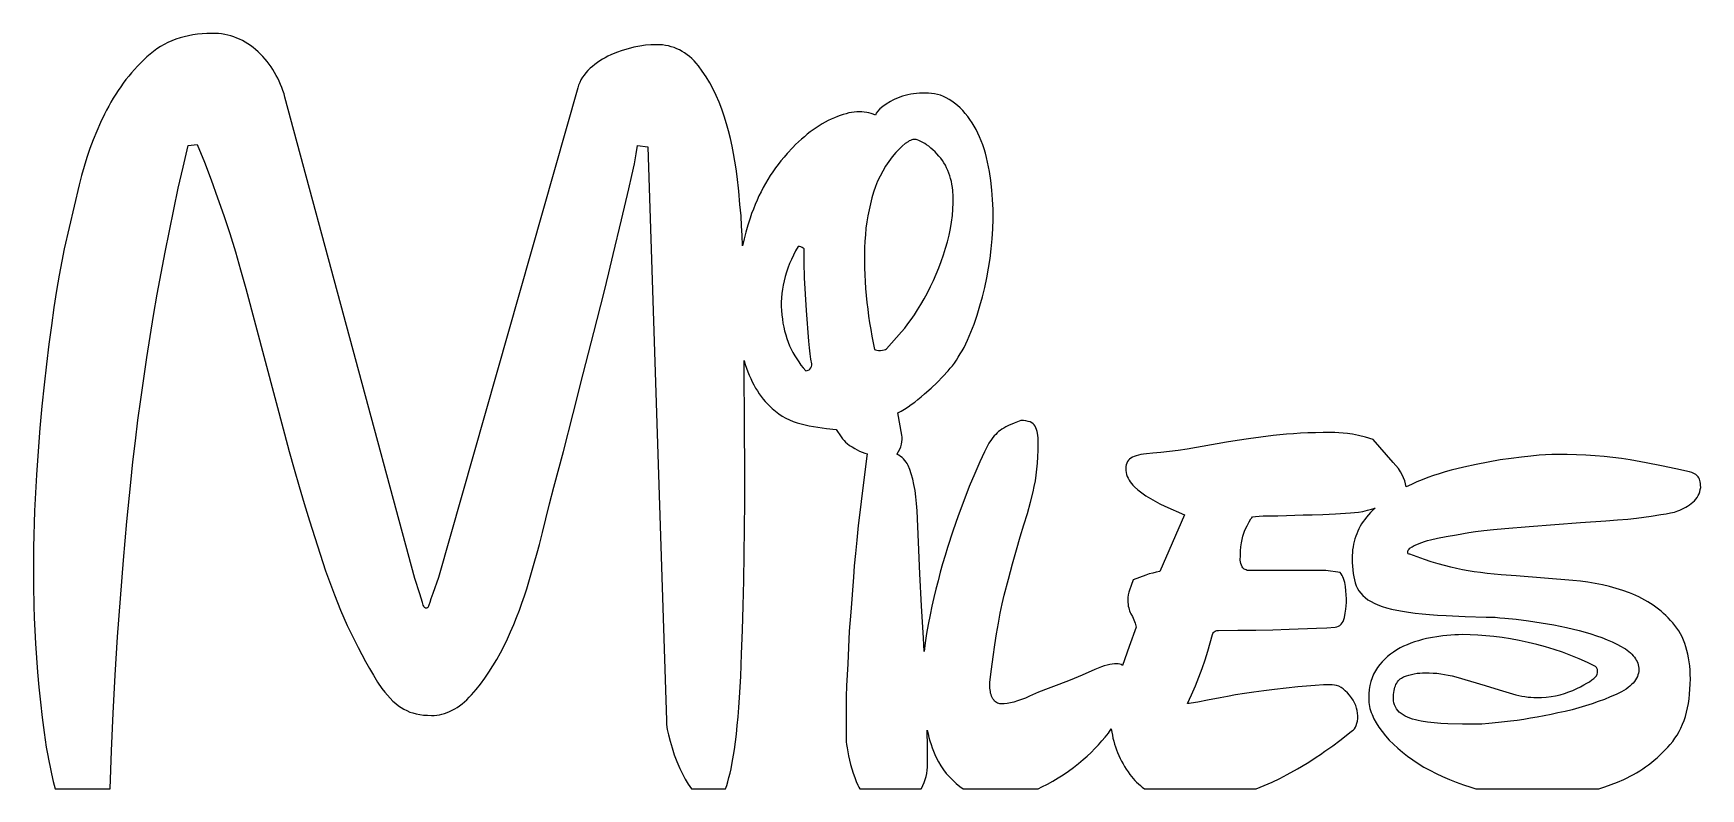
# Model space of a CAD drawing. Extents: x 38 to 175, y 10 to 72.
import ezdxf

# ---------------------------------------------------------------- set-up
doc = ezdxf.new("R2010")
doc.units = 0
doc.layers.add('CAMADA_1', color=18, linetype='CONTINUOUS')

msp = doc.modelspace()

# ---------------------------------------------------------------- linework, layer by layer
at = {"layer": 'CAMADA_1'}
for points in [[(40.16, 9.94), (44.67, 9.94), (44.78, 13.04), (44.92, 16.15), (45.08, 19.27), (45.28, 22.41), (45.51, 25.56), (45.76, 28.72), (46.04, 31.9), (46.36, 35.09), (46.54, 36.8), (46.74, 38.51), (46.95, 40.22), (47.18, 41.93), (47.42, 43.65), (47.67, 45.37), (47.95, 47.1), (48.23, 48.83), (48.53, 50.56), (48.85, 52.3), (49.18, 54.03), (49.53, 55.78), (49.89, 57.52), (50.26, 59.27), (50.65, 61.02), (51.06, 62.78), (51.82, 62.86), (52.4, 61.42), (52.96, 59.96), (53.49, 58.5), (54, 57.03), (54.48, 55.55), (54.95, 54.06), (55.38, 52.56), (55.8, 51.05), (58.97, 39.11), (59.37, 37.65), (59.77, 36.2), (60.18, 34.77), (60.6, 33.36), (61.03, 31.96), (61.47, 30.57), (61.91, 29.2), (62.36, 27.85), (62.59, 27.19), (62.83, 26.53), (63.08, 25.87), (63.33, 25.23), (63.59, 24.6), (63.86, 23.97), (64.14, 23.35), (64.42, 22.74), (64.72, 22.14), (65.02, 21.55), (65.32, 20.96), (65.64, 20.38), (65.96, 19.82), (66.29, 19.26), (66.63, 18.7), (66.97, 18.16), (67.21, 17.87), (67.44, 17.61), (67.67, 17.37), (67.89, 17.14), (68.12, 16.94), (68.35, 16.76), (68.57, 16.6), (68.79, 16.47), (69.02, 16.35), (69.27, 16.24), (69.53, 16.16), (69.8, 16.08), (70.09, 16.03), (70.39, 15.99), (70.71, 15.97), (71.04, 15.96), (71.26, 15.96), (71.48, 15.98), (71.7, 16.02), (71.91, 16.06), (72.12, 16.12), (72.34, 16.2), (72.54, 16.28), (72.75, 16.38), (72.96, 16.49), (73.16, 16.62), (73.36, 16.76), (73.56, 16.91), (73.76, 17.08), (73.95, 17.25), (74.15, 17.45), (74.34, 17.65), (74.71, 18.08), (75.08, 18.54), (75.43, 19.01), (75.77, 19.5), (76.1, 20.02), (76.41, 20.55), (76.71, 21.1), (77.01, 21.67), (77.29, 22.26), (77.55, 22.84), (77.8, 23.42), (78.04, 24.01), (78.27, 24.6), (78.48, 25.19), (78.68, 25.78), (78.87, 26.37), (79.49, 28.47), (79.73, 29.31), (79.93, 30.01), (80.16, 31), (80.44, 32.12), (80.75, 33.35), (81.11, 34.71), (81.88, 37.64), (82.68, 40.76), (83.5, 44.03), (84.37, 47.41), (85.22, 50.73), (85.61, 52.32), (85.98, 53.84), (86.66, 56.69), (87.25, 59.22), (87.5, 60.33), (87.71, 61.29), (87.86, 62.11), (87.97, 62.78), (88.82, 62.69), (90.34, 15.53), (90.35, 15.38), (90.36, 15.21), (90.41, 14.81), (90.51, 14.36), (90.64, 13.84), (90.8, 13.29), (90.99, 12.73), (91.2, 12.17), (91.44, 11.6), (91.66, 11.15), (91.89, 10.72), (92.14, 10.32), (92.4, 9.94), (95.18, 9.94), (95.29, 10.21), (95.38, 10.5), (95.48, 10.86), (95.57, 11.22), (95.65, 11.58), (95.72, 11.94), (95.93, 13.16), (96.01, 13.78), (96.09, 14.43), (96.16, 15.12), (96.22, 15.85), (96.29, 16.62), (96.34, 17.43), (96.44, 19.17), (96.52, 21.03), (96.58, 22.96), (96.64, 24.97), (96.69, 27.05), (96.73, 29.18), (96.75, 31.33), (96.77, 33.52), (96.78, 35.73), (96.76, 40.07), (96.73, 44.19), (96.72, 45.11), (96.82, 44.79), (96.92, 44.49), (97.03, 44.2), (97.14, 43.91), (97.27, 43.64), (97.39, 43.37), (97.53, 43.11), (97.67, 42.86), (97.81, 42.62), (97.97, 42.39), (98.13, 42.17), (98.29, 41.95), (98.46, 41.75), (98.64, 41.55), (98.83, 41.37), (99.02, 41.19), (99.29, 40.96), (99.57, 40.75), (99.85, 40.56), (100.15, 40.39), (100.45, 40.24), (100.76, 40.11), (101.07, 40), (101.4, 39.91), (102.07, 39.76), (102.77, 39.64), (103.5, 39.53), (104.27, 39.44), (104.69, 38.84), (104.81, 38.68), (104.93, 38.54), (105.05, 38.41), (105.17, 38.29), (105.38, 38.15), (105.59, 38.02), (105.8, 37.9), (106.01, 37.79), (106.21, 37.68), (106.42, 37.59), (106.63, 37.51), (106.83, 37.44), (106.79, 37.27), (106.41, 34.23), (106.24, 32.85), (106.1, 31.56), (105.97, 30.36), (105.86, 29.26), (105.77, 28.24), (105.69, 27.32), (105.48, 24.45), (105.35, 22.87), (105.23, 20.21), (105.14, 18.39), (105.11, 17.51), (105.1, 16.57), (105.1, 13.98), (105.11, 13.79), (105.13, 13.56), (105.17, 13.29), (105.23, 12.97), (105.3, 12.63), (105.38, 12.28), (105.47, 11.93), (105.57, 11.57), (105.68, 11.22), (105.8, 10.87), (105.93, 10.54), (106.07, 10.22), (106.15, 10.07), (106.22, 9.94), (111.27, 9.94), (111.28, 9.96), (111.4, 10.21), (111.5, 10.45), (111.59, 10.7), (111.66, 10.95), (111.72, 11.2), (111.76, 11.45), (111.78, 11.7), (111.79, 11.95), (111.78, 13.34), (111.76, 14.74), (111.83, 14.44), (111.9, 14.15), (111.98, 13.86), (112.07, 13.58), (112.16, 13.3), (112.27, 13.03), (112.38, 12.76), (112.5, 12.5), (112.68, 12.15), (112.87, 11.81), (113.09, 11.49), (113.32, 11.19), (113.58, 10.9), (113.85, 10.63), (114.14, 10.37), (114.44, 10.13), (114.72, 9.94), (120.87, 9.94), (121.17, 10.09), (121.63, 10.32), (122.07, 10.56), (122.5, 10.82), (122.93, 11.09), (123.35, 11.38), (123.76, 11.68), (124.17, 12), (124.56, 12.33), (124.89, 12.62), (125.21, 12.92), (125.52, 13.23), (125.81, 13.54), (126.1, 13.86), (126.37, 14.18), (126.63, 14.51), (126.87, 14.85), (126.91, 14.59), (126.96, 14.34), (127.01, 14.1), (127.07, 13.85), (127.14, 13.61), (127.22, 13.37), (127.3, 13.13), (127.39, 12.9), (127.49, 12.66), (127.6, 12.43), (127.71, 12.2), (127.84, 11.98), (127.97, 11.76), (128.1, 11.53), (128.25, 11.32), (128.4, 11.1), (128.53, 10.93), (128.67, 10.77), (128.81, 10.62), (128.95, 10.47), (129.1, 10.33), (129.26, 10.19), (129.42, 10.06), (129.59, 9.94), (138.78, 9.94), (139.43, 10.2), (140.07, 10.48), (140.7, 10.78), (141.31, 11.1), (142.16, 11.57), (142.95, 12.04), (143.33, 12.28), (143.7, 12.52), (144.06, 12.76), (144.4, 13.01), (145.05, 13.47), (145.63, 13.9), (146.15, 14.3), (146.61, 14.66), (146.72, 14.75), (146.83, 14.86), (146.92, 14.99), (146.99, 15.14), (147.04, 15.31), (147.08, 15.5), (147.11, 15.7), (147.11, 15.93), (147.1, 16.14), (147.07, 16.35), (147.02, 16.56), (146.94, 16.77), (146.85, 16.98), (146.73, 17.2), (146.6, 17.41), (146.44, 17.62), (146.27, 17.82), (146.09, 17.99), (145.92, 18.14), (145.74, 18.25), (145.56, 18.35), (145.37, 18.41), (145.19, 18.45), (145, 18.47), (144.31, 18.46), (143.6, 18.42), (142.89, 18.37), (142.2, 18.3), (140.28, 18.08), (139.4, 17.97), (138.57, 17.86), (137.8, 17.75), (137.08, 17.64), (136.42, 17.52), (135.81, 17.41), (134.77, 17.2), (133.98, 17.06), (133.44, 16.97), (133.26, 16.95), (133.14, 16.94), (133.47, 17.66), (133.78, 18.38), (134.06, 19.1), (134.33, 19.82), (134.57, 20.54), (134.8, 21.24), (135, 21.93), (135.18, 22.61), (135.22, 22.69), (135.27, 22.76), (135.33, 22.82), (135.39, 22.87), (135.45, 22.91), (135.53, 22.93), (135.6, 22.95), (135.68, 22.95), (137.25, 22.96), (138.74, 22.97), (140.15, 23), (141.48, 23.04), (143.72, 23.12), (144.57, 23.16), (145.25, 23.21), (145.39, 23.24), (145.52, 23.29), (145.64, 23.36), (145.74, 23.45), (145.83, 23.56), (145.9, 23.69), (145.96, 23.84), (146.01, 24.01), (146.09, 24.36), (146.14, 24.68), (146.17, 24.97), (146.18, 25.24), (146.18, 25.54), (146.16, 25.86), (146.13, 26.2), (146.1, 26.55), (146.07, 26.73), (146.04, 26.89), (146, 27.05), (145.95, 27.2), (145.89, 27.34), (145.83, 27.46), (145.76, 27.58), (145.67, 27.69), (144.49, 27.86), (138.22, 27.86), (138.12, 27.87), (138.03, 27.88), (137.94, 27.91), (137.86, 27.94), (137.79, 27.98), (137.73, 28.03), (137.68, 28.09), (137.63, 28.16), (137.56, 28.31), (137.5, 28.45), (137.47, 28.58), (137.46, 28.71), (137.47, 29.1), (137.49, 29.47), (137.52, 29.81), (137.56, 30.13), (137.61, 30.42), (137.68, 30.69), (137.75, 30.94), (137.84, 31.17), (138.03, 31.55), (138.19, 31.86), (138.34, 32.1), (138.41, 32.19), (138.48, 32.27), (138.72, 32.3), (139.01, 32.33), (139.35, 32.35), (139.75, 32.35), (140.55, 32.36), (141.27, 32.39), (141.95, 32.42), (142.63, 32.44), (143.37, 32.45), (144.24, 32.48), (145.27, 32.53), (146.52, 32.6), (146.83, 32.62), (147.17, 32.66), (147.53, 32.72), (147.92, 32.82), (148.23, 32.9), (148.53, 32.99), (148.35, 32.82), (148.17, 32.63), (148, 32.44), (147.84, 32.25), (147.69, 32.07), (147.56, 31.88), (147.43, 31.69), (147.32, 31.5), (147.21, 31.3), (147.11, 31.1), (147.03, 30.89), (146.95, 30.68), (146.88, 30.47), (146.82, 30.25), (146.77, 30.03), (146.72, 29.8), (146.69, 29.57), (146.67, 29.34), (146.66, 29.1), (146.65, 28.86), (146.66, 28.53), (146.67, 28.21), (146.7, 27.91), (146.74, 27.62), (146.78, 27.35), (146.84, 27.09), (146.91, 26.85), (146.99, 26.62), (147.09, 26.4), (147.21, 26.19), (147.36, 26), (147.53, 25.81), (147.73, 25.64), (147.95, 25.47), (148.2, 25.32), (148.47, 25.18), (148.77, 25.05), (149.11, 24.92), (149.48, 24.81), (149.88, 24.7), (150.31, 24.61), (150.78, 24.52), (151.28, 24.44), (151.82, 24.37), (152.39, 24.31), (153.01, 24.26), (153.67, 24.21), (154.38, 24.16), (155.93, 24.09), (157.66, 24.04), (158.01, 24.03), (158.38, 24.02), (158.78, 23.99), (159.2, 23.96), (160.12, 23.87), (161.13, 23.74), (162.18, 23.58), (163.22, 23.39), (164.26, 23.18), (165.28, 22.93), (165.78, 22.8), (166.26, 22.66), (166.72, 22.51), (167.16, 22.35), (167.58, 22.18), (167.99, 22.01), (168.38, 21.82), (168.75, 21.62), (168.92, 21.52), (169.09, 21.42), (169.24, 21.31), (169.38, 21.2), (169.51, 21.09), (169.62, 20.98), (169.73, 20.86), (169.83, 20.74), (169.91, 20.62), (169.98, 20.5), (170.05, 20.38), (170.1, 20.25), (170.14, 20.12), (170.16, 19.99), (170.18, 19.85), (170.19, 19.72), (170.18, 19.57), (170.16, 19.43), (170.12, 19.29), (170.07, 19.15), (170.01, 19.01), (169.93, 18.88), (169.83, 18.75), (169.72, 18.62), (169.6, 18.49), (169.46, 18.37), (169.31, 18.25), (169.14, 18.13), (168.96, 18.02), (168.76, 17.9), (168.55, 17.79), (168.32, 17.69), (167.85, 17.48), (167.36, 17.28), (166.86, 17.09), (166.35, 16.91), (165.81, 16.74), (165.27, 16.58), (164.71, 16.43), (164.13, 16.29), (163.55, 16.16), (162.98, 16.03), (162.41, 15.92), (161.85, 15.81), (161.29, 15.72), (160.74, 15.63), (160.19, 15.55), (159.65, 15.48), (158.66, 15.37), (157.88, 15.29), (157.29, 15.25), (156.89, 15.23), (155.71, 15.24), (154.52, 15.27), (153.94, 15.3), (153.38, 15.35), (152.84, 15.41), (152.32, 15.48), (152.08, 15.53), (151.84, 15.59), (151.61, 15.65), (151.4, 15.73), (151.2, 15.81), (151.01, 15.91), (150.84, 16.01), (150.67, 16.12), (150.52, 16.24), (150.39, 16.37), (150.29, 16.51), (150.2, 16.66), (150.13, 16.82), (150.08, 16.98), (150.05, 17.16), (150.04, 17.35), (150.05, 17.69), (150.07, 17.85), (150.09, 18), (150.12, 18.14), (150.16, 18.27), (150.2, 18.4), (150.25, 18.51), (150.31, 18.62), (150.37, 18.72), (150.44, 18.81), (150.51, 18.89), (150.6, 18.96), (150.69, 19.02), (150.78, 19.08), (150.88, 19.13), (151.1, 19.2), (151.31, 19.27), (151.53, 19.33), (151.75, 19.38), (151.98, 19.42), (152.2, 19.44), (152.43, 19.46), (152.66, 19.46), (152.98, 19.46), (153.29, 19.44), (153.61, 19.42), (153.92, 19.38), (154.23, 19.33), (154.54, 19.27), (154.85, 19.2), (155.16, 19.13), (156.38, 18.78), (157.57, 18.41), (158.73, 18.05), (159.82, 17.73), (160.08, 17.66), (160.34, 17.6), (160.59, 17.55), (160.84, 17.51), (161.09, 17.47), (161.33, 17.45), (161.57, 17.44), (161.81, 17.43), (162.2, 17.44), (162.59, 17.47), (162.98, 17.52), (163.35, 17.58), (163.72, 17.66), (164.08, 17.77), (164.43, 17.89), (164.77, 18.02), (165.09, 18.17), (165.39, 18.32), (165.67, 18.46), (165.91, 18.6), (166.13, 18.73), (166.32, 18.87), (166.49, 19), (166.63, 19.13), (166.71, 19.22), (166.76, 19.34), (166.79, 19.47), (166.8, 19.63), (166.79, 19.72), (166.76, 19.8), (166.71, 19.89), (166.63, 19.97), (165.97, 20.3), (165.3, 20.6), (164.62, 20.89), (163.93, 21.15), (163.23, 21.38), (162.53, 21.6), (161.81, 21.79), (161.09, 21.96), (160.36, 22.11), (159.65, 22.24), (158.96, 22.35), (158.28, 22.44), (157.62, 22.51), (156.97, 22.56), (156.33, 22.59), (155.71, 22.6), (155.39, 22.59), (155.07, 22.58), (154.75, 22.56), (154.42, 22.53), (154.09, 22.5), (153.76, 22.45), (153.09, 22.34), (152.75, 22.27), (152.42, 22.19), (152.1, 22.1), (151.78, 22), (151.47, 21.89), (151.17, 21.77), (150.88, 21.64), (150.59, 21.5), (150.31, 21.34), (150.04, 21.17), (149.79, 20.99), (149.55, 20.8), (149.32, 20.59), (149.11, 20.37), (148.91, 20.13), (148.72, 19.89), (148.56, 19.63), (148.41, 19.35), (148.29, 19.05), (148.19, 18.74), (148.11, 18.42), (148.05, 18.08), (148.02, 17.72), (148.01, 17.35), (148.01, 17.19), (148.02, 17.03), (148.04, 16.86), (148.07, 16.7), (148.11, 16.54), (148.16, 16.37), (148.22, 16.2), (148.28, 16.03), (148.44, 15.69), (148.62, 15.35), (148.85, 15), (149.11, 14.64), (149.39, 14.28), (149.7, 13.93), (150.04, 13.59), (150.4, 13.26), (150.78, 12.94), (151.19, 12.62), (151.62, 12.31), (152.07, 12.01), (152.54, 11.72), (153.04, 11.45), (153.55, 11.18), (154.08, 10.93), (154.63, 10.7), (155.2, 10.47), (155.78, 10.26), (156.39, 10.07), (156.81, 9.94), (166.9, 9.94), (167.41, 10.1), (167.93, 10.28), (168.44, 10.48), (168.96, 10.7), (169.23, 10.83), (169.49, 10.96), (169.75, 11.1), (170.01, 11.25), (170.26, 11.4), (170.51, 11.56), (170.75, 11.73), (170.99, 11.91), (171.23, 12.09), (171.46, 12.28), (171.69, 12.48), (171.91, 12.69), (172.13, 12.9), (172.35, 13.12), (172.56, 13.35), (172.77, 13.58), (172.97, 13.82), (173.16, 14.08), (173.33, 14.35), (173.49, 14.63), (173.64, 14.92), (173.78, 15.23), (173.9, 15.55), (174.01, 15.88), (174.1, 16.22), (174.19, 16.57), (174.26, 16.94), (174.32, 17.32), (174.36, 17.71), (174.39, 18.11), (174.41, 18.53), (174.42, 18.96), (174.41, 19.32), (174.4, 19.68), (174.37, 20.02), (174.33, 20.36), (174.28, 20.68), (174.22, 20.99), (174.14, 21.3), (174.06, 21.59), (173.96, 21.87), (173.86, 22.15), (173.74, 22.41), (173.61, 22.66), (173.47, 22.9), (173.32, 23.14), (173.16, 23.36), (172.98, 23.57), (172.8, 23.77), (172.61, 23.97), (172.42, 24.16), (172.22, 24.34), (172.02, 24.52), (171.81, 24.69), (171.59, 24.85), (171.37, 25.01), (171.15, 25.16), (170.92, 25.3), (170.68, 25.44), (170.44, 25.57), (170.19, 25.69), (169.94, 25.81), (169.69, 25.92), (169.43, 26.03), (168.89, 26.22), (168.34, 26.39), (167.78, 26.54), (167.2, 26.68), (166.61, 26.8), (166.01, 26.9), (165.4, 26.98), (164.77, 27.04), (160.11, 27.42), (158.88, 27.52), (157.74, 27.63), (157.2, 27.7), (156.68, 27.77), (156.19, 27.85), (155.71, 27.93), (155.23, 28.02), (154.74, 28.14), (154.23, 28.27), (153.7, 28.42), (153.15, 28.58), (152.58, 28.77), (152, 28.98), (151.39, 29.2), (151.32, 29.21), (151.26, 29.24), (151.23, 29.3), (151.22, 29.37), (151.23, 29.45), (151.26, 29.54), (151.32, 29.62), (151.39, 29.71), (151.57, 29.81), (151.75, 29.91), (151.95, 30), (152.15, 30.09), (152.37, 30.17), (152.6, 30.25), (152.84, 30.32), (153.09, 30.39), (153.66, 30.52), (154.38, 30.66), (155.23, 30.81), (156.22, 30.98), (156.78, 31.06), (157.47, 31.15), (158.27, 31.23), (159.18, 31.32), (161.18, 31.49), (163.29, 31.66), (165.41, 31.81), (167.48, 31.95), (168.44, 32.02), (169.28, 32.09), (170, 32.17), (170.61, 32.25), (171.21, 32.34), (172.01, 32.46), (172.43, 32.53), (172.8, 32.6), (173.13, 32.67), (173.4, 32.76), (173.57, 32.82), (173.73, 32.9), (173.89, 32.98), (174.05, 33.06), (174.2, 33.16), (174.35, 33.26), (174.49, 33.36), (174.63, 33.48), (174.76, 33.6), (174.88, 33.73), (174.98, 33.87), (175.07, 34.02), (175.14, 34.17), (175.2, 34.34), (175.24, 34.52), (175.27, 34.7), (175.26, 34.87), (175.25, 35.02), (175.23, 35.15), (175.2, 35.27), (175.17, 35.38), (175.12, 35.48), (175.07, 35.56), (175.01, 35.63), (174.88, 35.75), (174.72, 35.85), (174.54, 35.92), (174.34, 35.97), (173.24, 36.22), (172.06, 36.47), (170.8, 36.71), (169.47, 36.95), (168.77, 37.06), (168.06, 37.15), (167.34, 37.23), (166.6, 37.3), (165.85, 37.35), (165.08, 37.38), (164.3, 37.4), (163.5, 37.41), (163.04, 37.39), (162.02, 37.33), (161.32, 37.27), (160.56, 37.19), (159.72, 37.08), (158.8, 36.95), (157.83, 36.78), (156.84, 36.59), (155.82, 36.36), (154.78, 36.1), (154.29, 35.97), (153.8, 35.82), (153.33, 35.67), (152.86, 35.5), (152.4, 35.33), (151.95, 35.14), (151.51, 34.94), (151.08, 34.74), (151.04, 34.98), (150.97, 35.23), (150.88, 35.48), (150.76, 35.73), (150.62, 35.98), (150.45, 36.24), (150.25, 36.49), (150.03, 36.75), (148.38, 38.62), (147.74, 38.81), (147.18, 38.95), (146.69, 39.06), (146.47, 39.1), (146.27, 39.12), (145.9, 39.16), (145.55, 39.19), (145.22, 39.2), (144.91, 39.21), (144.26, 39.2), (143.63, 39.19), (143.02, 39.17), (142.41, 39.15), (141.83, 39.11), (141.26, 39.07), (140.71, 39.01), (140.17, 38.95), (139.14, 38.82), (138.15, 38.69), (137.21, 38.55), (136.32, 38.4), (133.1, 37.85), (132.37, 37.74), (131.65, 37.64), (130.95, 37.57), (130.27, 37.52), (129.75, 37.46), (129.52, 37.43), (129.3, 37.39), (129.1, 37.34), (128.92, 37.29), (128.76, 37.24), (128.61, 37.18), (128.49, 37.11), (128.37, 37.02), (128.28, 36.93), (128.2, 36.82), (128.14, 36.69), (128.1, 36.56), (128.07, 36.41), (128.06, 36.25), (128.07, 36.08), (128.09, 35.91), (128.13, 35.76), (128.18, 35.6), (128.25, 35.45), (128.33, 35.3), (128.42, 35.16), (128.53, 35.02), (128.65, 34.88), (128.78, 34.75), (129.06, 34.49), (129.37, 34.24), (129.72, 34), (130.08, 33.77), (130.47, 33.56), (130.87, 33.35), (131.28, 33.16), (132.89, 32.44), (130.86, 27.78), (130.56, 27.73), (130.28, 27.66), (129.99, 27.58), (129.72, 27.48), (129.18, 27.28), (128.66, 27.1), (128.5, 26.64), (128.36, 26.26), (128.31, 26.08), (128.27, 25.87), (128.24, 25.65), (128.23, 25.41), (128.24, 25.24), (128.25, 25.09), (128.27, 24.94), (128.3, 24.79), (128.33, 24.66), (128.38, 24.54), (128.43, 24.42), (128.49, 24.31), (128.61, 24.08), (128.72, 23.82), (128.82, 23.53), (128.91, 23.21), (128.35, 21.63), (127.78, 20.07), (127.68, 20.13), (127.57, 20.17), (127.45, 20.2), (127.31, 20.2), (127.14, 20.2), (126.95, 20.17), (126.75, 20.14), (126.53, 20.09), (126.3, 20.02), (126.06, 19.94), (125.8, 19.85), (125.53, 19.74), (124.48, 19.28), (123.5, 18.85), (122.56, 18.51), (121.69, 18.18), (120.89, 17.86), (120.16, 17.54), (119.82, 17.39), (119.49, 17.26), (119.18, 17.15), (118.88, 17.06), (118.59, 16.99), (118.33, 16.94), (118.07, 16.91), (117.83, 16.9), (117.73, 16.91), (117.63, 16.93), (117.54, 16.96), (117.45, 17.01), (117.37, 17.07), (117.29, 17.14), (117.22, 17.23), (117.15, 17.33), (117.09, 17.43), (117.04, 17.55), (117, 17.67), (116.96, 17.79), (116.94, 17.92), (116.92, 18.06), (116.9, 18.2), (116.9, 18.34), (116.9, 18.68), (117.03, 19.75), (117.16, 20.78), (117.3, 21.75), (117.45, 22.67), (117.6, 23.54), (117.76, 24.36), (117.92, 25.12), (118.08, 25.83), (118.42, 27.16), (118.75, 28.41), (119.08, 29.56), (119.4, 30.62), (119.7, 31.61), (119.98, 32.56), (120.23, 33.47), (120.46, 34.34), (120.55, 34.78), (120.64, 35.23), (120.71, 35.7), (120.77, 36.18), (120.82, 36.69), (120.85, 37.22), (120.87, 37.76), (120.88, 38.32), (120.87, 38.55), (120.86, 38.76), (120.84, 38.95), (120.82, 39.14), (120.78, 39.3), (120.74, 39.46), (120.68, 39.6), (120.62, 39.72), (120.55, 39.83), (120.46, 39.92), (120.34, 40), (120.2, 40.07), (120.04, 40.12), (119.86, 40.16), (119.66, 40.18), (119.44, 40.18), (118.89, 39.98), (118.42, 39.77), (118.22, 39.67), (118.04, 39.57), (117.88, 39.48), (117.75, 39.38), (117.62, 39.28), (117.5, 39.17), (117.38, 39.05), (117.26, 38.93), (117.14, 38.79), (117.03, 38.64), (116.81, 38.32), (116.46, 37.62), (116.07, 36.8), (115.66, 35.85), (115.21, 34.77), (114.75, 33.6), (114.3, 32.37), (113.86, 31.1), (113.43, 29.77), (113.22, 29.09), (113.02, 28.41), (112.83, 27.72), (112.65, 27.03), (112.47, 26.33), (112.3, 25.64), (112.14, 24.93), (111.99, 24.23), (111.83, 23.44), (111.7, 22.68), (111.6, 21.93), (111.52, 21.2), (111.45, 22.32), (111.29, 24.96), (111.15, 27.58), (111.04, 30.19), (110.94, 32.78), (110.89, 33.37), (110.83, 33.93), (110.76, 34.45), (110.67, 34.94), (110.57, 35.38), (110.45, 35.8), (110.32, 36.17), (110.18, 36.5), (110.11, 36.65), (110.02, 36.78), (109.92, 36.91), (109.81, 37.03), (109.69, 37.14), (109.56, 37.24), (109.42, 37.34), (109.26, 37.42), (109.3, 37.44), (109.41, 37.65), (109.51, 37.84), (109.58, 38.04), (109.64, 38.24), (109.67, 38.43), (109.69, 38.62), (109.69, 38.81), (109.66, 38.99), (109.35, 40.81), (109.63, 40.96), (109.9, 41.13), (110.18, 41.31), (110.45, 41.5), (110.73, 41.7), (111, 41.91), (111.27, 42.13), (111.54, 42.37), (112.07, 42.85), (112.57, 43.32), (113.04, 43.8), (113.47, 44.27), (113.65, 44.48), (113.82, 44.69), (113.99, 44.91), (114.15, 45.15), (114.31, 45.4), (114.47, 45.66), (114.63, 45.92), (114.78, 46.2), (114.92, 46.5), (115.07, 46.8), (115.21, 47.11), (115.34, 47.44), (115.61, 48.12), (115.86, 48.84), (116.09, 49.6), (116.3, 50.36), (116.49, 51.13), (116.65, 51.91), (116.8, 52.7), (116.92, 53.5), (117.02, 54.3), (117.1, 55.12), (117.15, 55.93), (117.17, 56.74), (117.17, 57.54), (117.13, 58.34), (117.07, 59.12), (116.98, 59.9), (116.86, 60.66), (116.71, 61.42), (116.63, 61.79), (116.53, 62.16), (116.43, 62.51), (116.32, 62.85), (116.19, 63.18), (116.06, 63.49), (115.92, 63.8), (115.77, 64.1), (115.61, 64.38), (115.44, 64.66), (115.26, 64.92), (115.08, 65.18), (114.88, 65.42), (114.67, 65.65), (114.46, 65.87), (114.24, 66.08), (114.01, 66.27), (113.79, 66.44), (113.56, 66.58), (113.32, 66.71), (113.09, 66.82), (112.85, 66.91), (112.6, 66.98), (112.35, 67.03), (112.11, 67.06), (111.86, 67.08), (111.61, 67.09), (111.37, 67.1), (111.13, 67.09), (110.88, 67.07), (110.64, 67.04), (110.41, 67.01), (110.17, 66.96), (109.95, 66.9), (109.73, 66.84), (109.51, 66.77), (109.31, 66.69), (109.11, 66.6), (108.92, 66.51), (108.73, 66.4), (108.39, 66.19), (108.1, 65.99), (107.86, 65.79), (107.67, 65.59), (107.58, 65.48), (107.56, 65.44), (107.56, 65.41), (107.55, 65.35), (107.5, 65.29), (107.33, 65.36), (107.16, 65.42), (106.97, 65.47), (106.79, 65.51), (106.59, 65.54), (106.39, 65.56), (106.19, 65.56), (105.98, 65.55), (105.77, 65.53), (105.55, 65.5), (105.33, 65.46), (105.1, 65.4), (104.86, 65.34), (104.62, 65.26), (104.38, 65.17), (104.13, 65.07), (103.88, 64.95), (103.63, 64.83), (103.38, 64.7), (103.13, 64.56), (102.88, 64.41), (102.64, 64.25), (102.39, 64.08), (102.15, 63.9), (101.91, 63.71), (101.67, 63.51), (101.43, 63.3), (101.19, 63.09), (100.95, 62.86), (100.71, 62.62), (100.25, 62.12), (100, 61.83), (99.75, 61.54), (99.52, 61.24), (99.29, 60.94), (99.08, 60.63), (98.87, 60.31), (98.67, 59.99), (98.47, 59.66), (98.29, 59.33), (98.11, 58.99), (97.94, 58.64), (97.78, 58.29), (97.63, 57.93), (97.48, 57.57), (97.34, 57.2), (97.21, 56.83), (97.03, 56.25), (96.87, 55.68), (96.72, 55.11), (96.58, 54.53), (96.55, 55.41), (96.52, 56.17), (96.47, 57), (96.38, 57.95), (96.28, 59.03), (96.14, 60.24), (96.06, 60.87), (95.96, 61.5), (95.85, 62.12), (95.73, 62.74), (95.59, 63.36), (95.43, 63.98), (95.27, 64.58), (95.08, 65.19), (94.88, 65.78), (94.66, 66.35), (94.43, 66.9), (94.17, 67.43), (93.9, 67.94), (93.61, 68.43), (93.29, 68.89), (92.97, 69.34), (92.79, 69.55), (92.61, 69.74), (92.43, 69.93), (92.24, 70.1), (92.04, 70.25), (91.84, 70.4), (91.63, 70.52), (91.42, 70.64), (91.2, 70.74), (90.97, 70.83), (90.74, 70.9), (90.5, 70.97), (90.26, 71.01), (90.01, 71.05), (89.76, 71.07), (89.49, 71.07), (89.06, 71.06), (88.62, 71.02), (88.15, 70.95), (87.67, 70.86), (87.19, 70.74), (86.71, 70.6), (86.24, 70.43), (85.77, 70.23), (85.54, 70.12), (85.31, 70), (85.09, 69.87), (84.88, 69.74), (84.67, 69.6), (84.47, 69.45), (84.27, 69.29), (84.08, 69.13), (83.89, 68.95), (83.73, 68.77), (83.58, 68.58), (83.44, 68.39), (83.32, 68.18), (83.22, 67.97), (83.13, 67.75), (83.06, 67.52), (71.63, 27.3), (71.15, 25.98), (71, 25.53), (70.91, 25.23), (70.84, 25.02), (70.81, 24.94), (70.77, 24.88), (70.74, 24.83), (70.7, 24.79), (70.66, 24.77), (70.61, 24.76), (70.57, 24.77), (70.53, 24.79), (70.49, 24.83), (70.46, 24.88), (70.42, 24.94), (70.38, 25.02), (70.32, 25.23), (70.1, 25.96), (69.68, 27.22), (59.02, 66.76), (58.94, 67.03), (58.85, 67.3), (58.76, 67.56), (58.66, 67.81), (58.55, 68.07), (58.43, 68.31), (58.3, 68.55), (58.17, 68.79), (58.03, 69.02), (57.88, 69.24), (57.72, 69.46), (57.55, 69.68), (57.38, 69.89), (57.2, 70.09), (57.01, 70.29), (56.81, 70.48), (56.61, 70.67), (56.4, 70.84), (56.19, 71), (55.97, 71.15), (55.75, 71.28), (55.52, 71.41), (55.29, 71.52), (55.06, 71.62), (54.82, 71.71), (54.57, 71.79), (54.32, 71.86), (54.07, 71.91), (53.81, 71.95), (53.55, 71.98), (53.28, 72), (53, 72), (52.61, 72), (52.22, 71.97), (51.84, 71.94), (51.46, 71.88), (51.1, 71.81), (50.75, 71.73), (50.4, 71.63), (50.06, 71.52), (49.73, 71.39), (49.41, 71.24), (49.1, 71.08), (48.8, 70.91), (48.5, 70.72), (48.22, 70.51), (47.94, 70.29), (47.67, 70.06), (47.41, 69.81), (47.15, 69.56), (46.9, 69.3), (46.66, 69.03), (46.42, 68.76), (46.19, 68.48), (45.96, 68.2), (45.74, 67.91), (45.53, 67.61), (45.32, 67.31), (45.12, 67), (44.92, 66.68), (44.73, 66.36), (44.55, 66.03), (44.37, 65.7), (44.2, 65.36), (43.87, 64.67), (43.56, 63.96), (43.27, 63.25), (43, 62.53), (42.75, 61.8), (42.52, 61.06), (42.31, 60.32), (42.13, 59.56), (40.9, 54.31), (40.69, 53.28), (40.47, 52.13), (40.26, 50.87), (40.05, 49.48), (39.84, 48.01), (39.64, 46.46), (39.44, 44.83), (39.25, 43.13), (39.06, 41.37), (38.9, 39.55), (38.75, 37.67), (38.61, 35.73), (38.55, 34.74), (38.5, 33.75), (38.46, 32.76), (38.42, 31.76), (38.39, 30.76), (38.37, 29.75), (38.36, 28.74), (38.36, 27.73), (38.37, 26.61), (38.4, 24.97), (38.43, 23.99), (38.47, 22.95), (38.53, 21.86), (38.61, 20.7), (38.7, 19.5), (38.81, 18.29), (38.94, 17.05), (39.08, 15.79), (39.24, 14.55), (39.42, 13.36), (39.51, 12.8), (39.62, 12.24), (39.73, 11.7), (39.84, 11.17), (39.99, 10.54)], [(107.44, 46.03), (107.52, 45.99), (107.62, 45.96), (107.76, 45.94), (107.93, 45.94), (108.09, 45.96), (108.22, 45.99), (108.32, 46.03), (108.4, 46.09), (109.64, 47.48), (109.91, 47.79), (110.17, 48.13), (110.44, 48.49), (110.71, 48.88), (110.97, 49.29), (111.24, 49.73), (111.5, 50.19), (111.77, 50.68), (112.02, 51.19), (112.27, 51.7), (112.5, 52.22), (112.71, 52.74), (112.91, 53.27), (113.09, 53.8), (113.27, 54.34), (113.42, 54.88), (113.56, 55.43), (113.67, 55.97), (113.76, 56.5), (113.83, 57.03), (113.87, 57.56), (113.88, 58.08), (113.88, 58.59), (113.85, 59.1), (113.82, 59.35), (113.78, 59.6), (113.74, 59.84), (113.68, 60.07), (113.61, 60.3), (113.54, 60.52), (113.45, 60.74), (113.35, 60.95), (113.25, 61.16), (113.13, 61.35), (113, 61.55), (112.87, 61.74), (112.72, 61.92), (112.56, 62.09), (112.4, 62.27), (112.22, 62.43), (112.05, 62.58), (111.88, 62.72), (111.71, 62.84), (111.55, 62.95), (111.39, 63.04), (111.23, 63.13), (111.07, 63.2), (110.92, 63.26), (110.84, 63.28), (110.75, 63.29), (110.67, 63.28), (110.58, 63.27), (110.48, 63.24), (110.38, 63.21), (110.28, 63.16), (110.18, 63.1), (109.95, 62.94), (109.71, 62.74), (109.45, 62.49), (109.18, 62.2), (108.88, 61.85), (108.6, 61.48), (108.34, 61.09), (108.1, 60.69), (107.88, 60.28), (107.68, 59.85), (107.51, 59.41), (107.35, 58.95), (107.21, 58.48), (107.09, 58), (106.98, 57.51), (106.88, 57.01), (106.8, 56.51), (106.73, 55.99), (106.68, 55.46), (106.64, 54.92), (106.62, 54.38), (106.61, 53.83), (106.6, 53.28), (106.61, 52.73), (106.63, 52.17), (106.66, 51.6), (106.69, 51.03), (106.74, 50.46), (106.8, 49.89), (106.87, 49.33), (106.94, 48.76), (107.03, 48.21), (107.12, 47.66), (107.22, 47.11), (107.32, 46.57)], [(101.78, 44.28), (101.89, 44.29), (101.99, 44.32), (102.07, 44.36), (102.13, 44.42), (102.21, 44.52), (102.26, 44.62), (102.29, 44.73), (102.29, 44.85), (102.21, 45.23), (102.15, 45.67), (102.09, 46.17), (102.04, 46.72), (101.84, 49.23), (101.75, 50.57), (101.69, 51.92), (101.65, 53.18), (101.64, 54.29), (101.58, 54.34), (101.48, 54.41), (101.38, 54.47), (101.27, 54.49), (101.15, 54.5), (100.95, 54.14), (100.77, 53.79), (100.61, 53.43), (100.45, 53.08), (100.32, 52.72), (100.2, 52.37), (100.09, 52.02), (100, 51.67), (99.92, 51.32), (99.86, 50.97), (99.82, 50.62), (99.79, 50.27), (99.77, 49.92), (99.77, 49.57), (99.79, 49.22), (99.82, 48.88), (99.86, 48.53), (99.91, 48.2), (99.98, 47.87), (100.05, 47.55), (100.14, 47.24), (100.24, 46.93), (100.34, 46.63), (100.46, 46.34), (100.59, 46.06), (100.73, 45.78), (100.88, 45.51), (101.04, 45.25), (101.21, 45), (101.39, 44.75), (101.58, 44.51)]]:
    msp.add_lwpolyline(points, close=True, dxfattribs=at)

doc.saveas('drawing.dxf')
